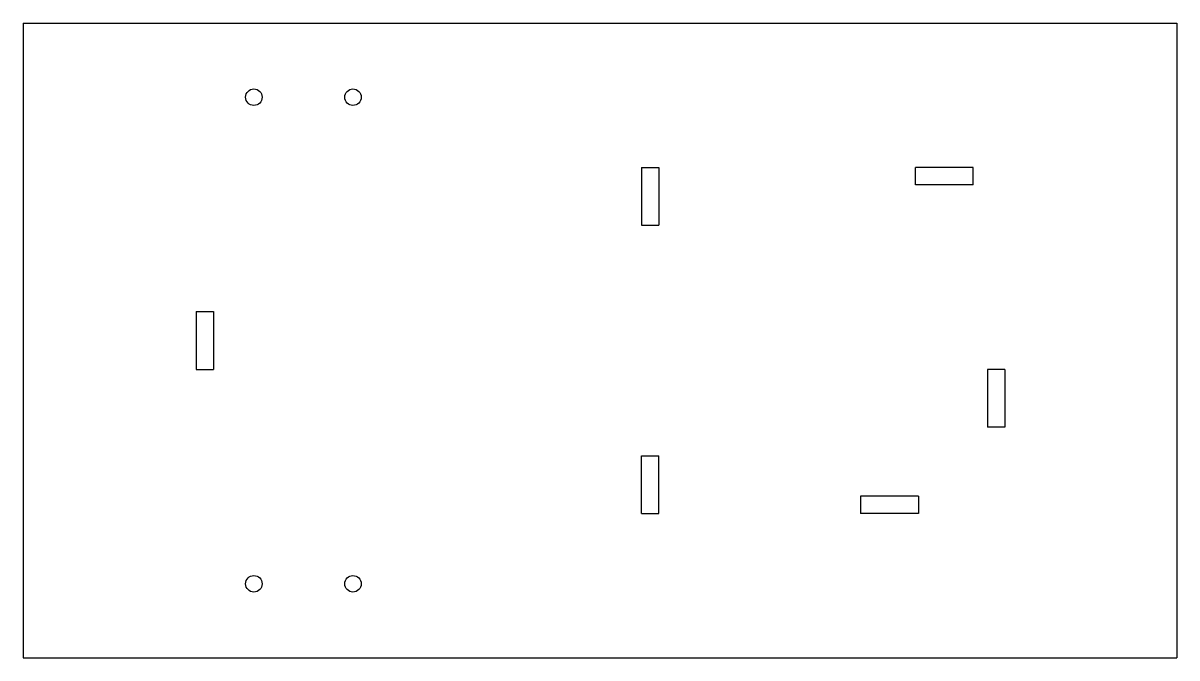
# Model space of a CAD drawing. Header units: millimetres. Extents: x -65 to 135, y -78 to 32.
import ezdxf

# ---------------------------------------------------------------- set-up
doc = ezdxf.new("R2010")
doc.units = ezdxf.units.MM

msp = doc.modelspace()

# ---------------------------------------------------------------- linework, layer by layer
at = {"color": 7, "linetype": 'Continuous'}
for p, q in [((-65.48, 32.11), (134.52, 32.11)), ((-65.48, 32.11), (-65.48, -77.89)), ((134.52, 32.11), (134.52, -77.89)), ((41.7, 7.11), (44.7, 7.11)), ((41.7, 7.11), (41.7, -2.89)), ((44.7, 7.11), (44.7, -2.89)), ((89.22, 4.11), (89.22, 7.11)), ((99.22, 7.11), (89.22, 7.11)), ((99.22, 4.11), (99.22, 7.11)), ((99.22, 4.11), (89.22, 4.11)), ((41.7, -2.89), (44.7, -2.89)), ((-35.48, -17.89), (-32.48, -17.89)), ((-35.48, -17.89), (-35.48, -27.89)), ((-32.48, -17.89), (-32.48, -27.89)), ((-35.48, -27.89), (-32.48, -27.89)), ((104.7, -27.89), (101.7, -27.89)), ((101.7, -27.89), (101.7, -37.89)), ((104.7, -27.89), (104.7, -37.89)), ((104.7, -37.89), (101.7, -37.89)), ((41.7, -42.89), (44.7, -42.89)), ((41.7, -52.89), (41.7, -42.89)), ((44.7, -52.89), (44.7, -42.89)), ((89.7, -49.89), (79.7, -49.89)), ((79.7, -49.89), (79.7, -52.89)), ((89.7, -49.89), (89.7, -52.89)), ((41.7, -52.89), (44.7, -52.89)), ((89.7, -52.89), (79.7, -52.89)), ((-65.48, -77.89), (134.52, -77.89))]:
    msp.add_line(p, q, dxfattribs=at)
for centre in [(-25.48, 19.27), (-8.3, 19.27), (-25.48, -65.05), (-8.3, -65.05)]:
    msp.add_circle(centre, 1.43, dxfattribs=at)

doc.saveas('drawing.dxf')
